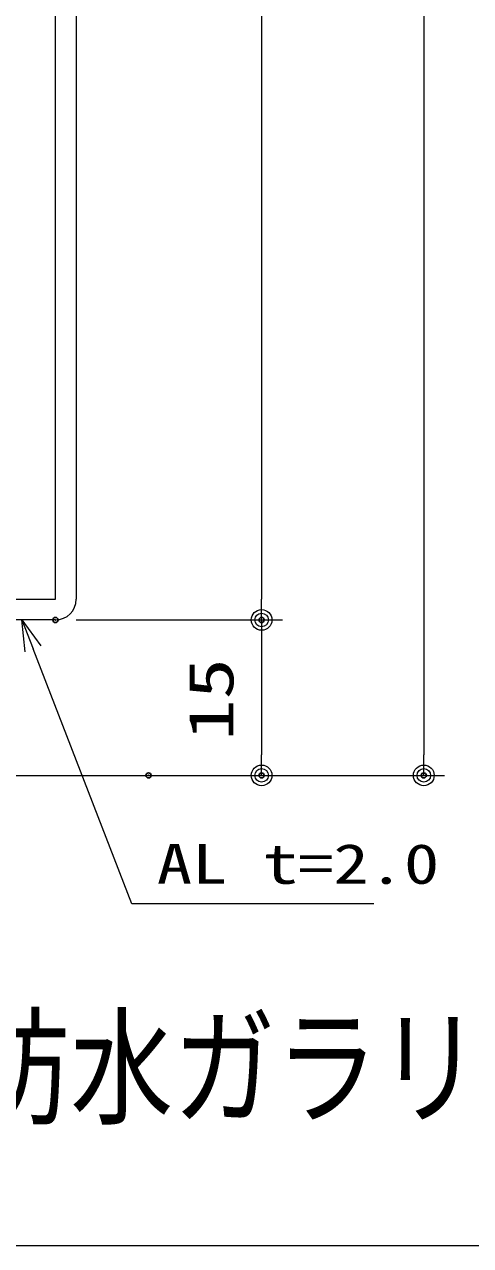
# Model space of a CAD drawing. Units: millimetres on the paper. Extents: x -395 to 395, y -281 to 281.
# Drawn here: x -231.1 to -188.1, y 21 to 138.8 of the extents above; entities that cross this region are included whole.
import ezdxf
from ezdxf.enums import TextEntityAlignment as Align

# ---------------------------------------------------------------- set-up
doc = ezdxf.new("R2010")
doc.units = ezdxf.units.MM
doc.header["$PDMODE"] = 32
doc.header["$PDSIZE"] = 0.5
for name, color, linetype, lineweight in [('0-8_DIM1', 6, 'Continuous', 9), ('0-9_SUNPOU', 3, 'Continuous', 9), ('0-A_0', 7, 'Continuous', 9)]:
    doc.layers.add(name, color=color, linetype=linetype, lineweight=lineweight)
doc.layers.add('0-B_DEFPOINTS', color=1, linetype='Continuous')
doc.styles.add('HG丸ｺﾞｼｯｸM-PRO', font='')
doc.styles.add('ＭＳ ゴシック', font='')
doc.styles.get('HG丸ｺﾞｼｯｸM-PRO').set_extended_font_data('HG丸ｺﾞｼｯｸM-PRO')
doc.styles.get('ＭＳ ゴシック').set_extended_font_data('MS Gothic')

# ---------------------------------------------------------------- blocks, each defined once
blk = doc.blocks.new('DOT1')
at = {"layer": '0-A_0'}
blk.add_line((0, 0), (-1, 0), dxfattribs=at)
for radius in [0.5, 0.325]:
    blk.add_circle((0, 0), radius, dxfattribs=at)
blk = doc.blocks.new('_Open30')
at = {"layer": '0-A_0'}
blk.add_line((0, 0), (-1, 0), dxfattribs=at)
blk.add_lwpolyline([(-1, 0.2679), (0, 0), (-1, -0.2679)], dxfattribs=at)

msp = doc.modelspace()

# ---------------------------------------------------------------- linework, layer by layer
at = {"layer": '0-8_DIM1'}
msp.add_lwpolyline([(-197.393, 53.98), (-212.719, 53.98), (-220.721, 53.98), (-230.234, 78.574)], dxfattribs=at)
at = {"layer": '0-9_SUNPOU'}
for p, q in [((-192.562, 224.376), (-192.562, 68.372)), ((-208.199, 209.376), (-208.199, 83.372)), ((-226.07, 81.372), (-206.199, 81.372)), ((-226.07, 81.372), (-206.199, 81.372)), ((-208.199, 79.372), (-208.199, 68.372)), ((-244.57, 66.372), (-190.562, 66.372)), ((-217.101, 66.372), (-206.199, 66.372)), ((-395.323, 21.002), (395.277, 21.002))]:
    msp.add_line(p, q, dxfattribs=at)
at = {"layer": '0-9_SUNPOU', "color": 4}
msp.add_line((-226.07, 209.376), (-226.07, 83.372), dxfattribs=at)
for points in [[(-246.07, 83.372), (-228.07, 83.372), (-228.07, 209.376), (-246.07, 209.376), (-246.07, 211.376), (-228.07, 211.376)], [(-228.07, 81.372), (-246.07, 81.372), (-246.07, 83.372)]]:
    msp.add_lwpolyline(points, dxfattribs=at)
msp.add_arc((-228.07, 83.372), 2, 270, 0, dxfattribs=at)
at = {"layer": '0-B_DEFPOINTS'}
for p in [(-228.07, 81.372), (-208.199, 81.372), (-219.101, 66.372), (-208.199, 66.372), (-192.562, 66.372)]:
    msp.add_point(p, dxfattribs=at)

# ---------------------------------------------------------------- block references
at = {"layer": '0-8_DIM1', "xscale": 3, "yscale": 3, "rotation": 111.1455}
msp.add_blockref('_Open30', (-231.316, 81.372), dxfattribs=at)
at = {"layer": '0-9_SUNPOU', "xscale": 2, "yscale": 2}
for p, rotation in [((-208.199, 81.372), 270), ((-208.199, 81.372), 90), ((-208.199, 66.372), 270), ((-192.562, 66.372), 270)]:
    msp.add_blockref('DOT1', p, dxfattribs=dict(at, rotation=rotation))

# ---------------------------------------------------------------- texts
at = {"layer": '0-8_DIM1'}
for s, height, style, width, p in [('AL t=2.0', 3.849, 'ＭＳ ゴシック', 1.3, (-218.302, 54.759)), ('防水ガラリ', 9.062, 'HG丸ｺﾞｼｯｸM-PRO', 0.8, (-236.523, 30.948))]:
    msp.add_text(s, height=height, dxfattribs=dict(at, style=style, width=width)).set_placement(p, align=Align.BOTTOM_LEFT)
at = {"layer": '0-9_SUNPOU', "style": 'ＭＳ ゴシック', "width": 1.35}
msp.add_text('15', height=4.333, rotation=90, dxfattribs=at).set_placement((-209.616, 69.726), align=Align.BOTTOM_LEFT)

doc.saveas('drawing.dxf')
